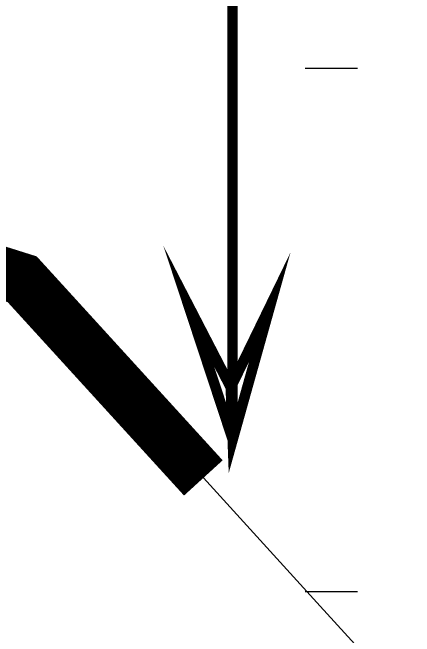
# Model space of a CAD drawing. Header units: inches. Extents: x -8940 to 26362, y -28010 to 990.
# Drawn here: x 4444.966 to 4447.983, y -7383.198 to -7378.517 of the extents above; entities that cross this region are included whole.
import ezdxf

# ---------------------------------------------------------------- set-up
doc = ezdxf.new("R2010")
doc.units = ezdxf.units.IN
doc.header["$MEASUREMENT"] = 0
doc.layers.add('Text', color=7, linetype='Continuous')

msp = doc.modelspace()

# ---------------------------------------------------------------- hatches: boundary and pattern name
at = {"layer": 'Text', "lineweight": 25}
h = msp.add_hatch(dxfattribs=at)
h.set_pattern_fill('ACAD_ISO07W100', color=0, scale=0.784833, style=0)
h.set_pattern_definition([(0, (-582.442, -27753.198), (0, 3.9241642), [0.3924164, -2.35449854])])
h.paths.add_polyline_path([(4453.012436, -7368.509246), (4432.544063, -7360.765981), (4417.35118, -7356.454306), (4399.865945, -7352.632595), (4389.807755, -7348.417064), (4382.319111, -7347.246699), (4375.943644, -7343.680138), (4368.217405, -7333.076598), (4361.929936, -7322.334389), (4357.719224, -7314.672477), (4356.412451, -7309.03143), (4355.412858, -7306.651874), (4313.200953, -7306.651874), (4313.200953, -7400.608297), (4453.122434, -7400.608297)])
h.paths.add_polyline_path([(4387.774257, -7337.654416), (4394.795484, -7337.654416), (4394.795484, -7334.638043), (4387.774257, -7334.638043)], flags=25)

# ---------------------------------------------------------------- linework, layer by layer
at = {"layer": 'Text', "color": 1, "const_width": 0.392416}
msp.add_lwpolyline([(4422.273656, -7375.814318), (4424.263971, -7376.133726), (4426.281972, -7376.147123), (4428.248731, -7376.385633), (4430.673081, -7376.526151), (4432.019453, -7376.738776), (4434.113809, -7377.297149), (4436.062718, -7377.816745), (4437.809732, -7378.630219), (4439.591695, -7379.175649), (4442.386797, -7380.031186), (4443.313151, -7380.314728), (4444.545991, -7380.362654), (4445.038781, -7380.517963), (4446.398353, -7382.00819)], dxfattribs=at)
at = {"layer": 'Text', "color": 0, "lineweight": 25, "const_width": 0.078483}
for points in [[(4446.617165, -7381.719134), (4446.617165, -7377.602221)], [(4446.603965, -7381.329012), (4446.618488, -7381.719838), (4446.896564, -7380.726891), (4446.603965, -7381.329012), (4446.289376, -7380.721344), (4446.620031, -7381.723997)]]:
    msp.add_lwpolyline(points, dxfattribs=at)
at = {"layer": 'Text'}
msp.add_lwpolyline([(4446.398353, -7382.00819), (4447.275381, -7382.969501), (4448.320948, -7384.115548), (4450.679463, -7385.482306), (4453.122434, -7387.108368)], dxfattribs=at)

doc.saveas('drawing.dxf')
